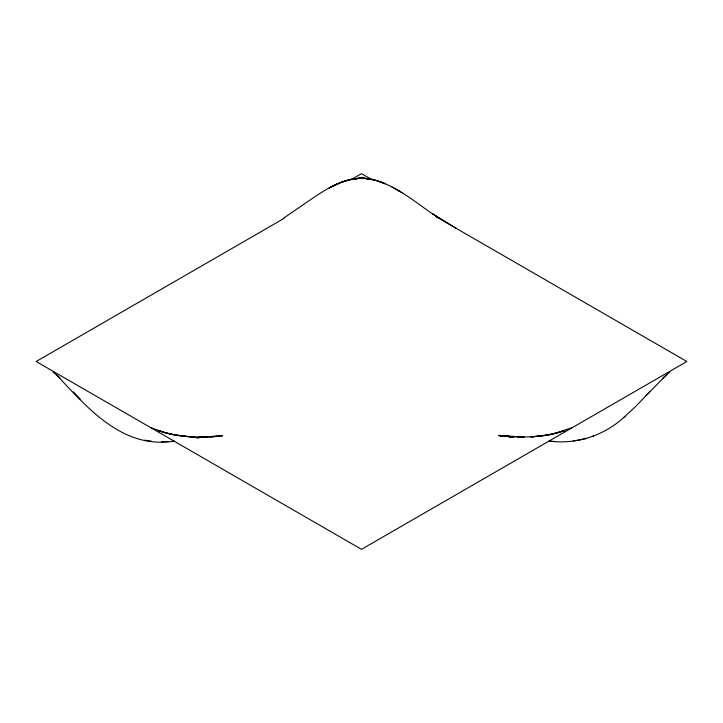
<?xml version="1.0" encoding="UTF-8"?>
<svg xmlns="http://www.w3.org/2000/svg" width="723" height="723" viewBox="0 0 723 723"><rect width="100%" height="100%" fill="white"/><g stroke="black" fill="none" stroke-linecap="round" stroke-linejoin="round"><path stroke-width="1.08" d="M649.57 391.893L636.014 406.1L624.157 417.117M646.181 395.517L666.516 374.876L663.127 377.957L669.905 372.047M624.997 416.412C605.341 434.758 578.156 444.365 551.288 441.319M283.552 218.183L302.187 205.404C320.904 192.788 340.994 177.027 364.889 178.337C393.881 181.618 415.906 203.57 439.448 218.473L432.67 213.827L456.394 228.45M284.04 218.382L36.15 361.5L361.5 549.335L686.85 361.5L436.059 216.71M350.845 179.81L361.5 173.665L372.155 179.81M339.476 182.991L330.998 186.986L344.555 181.102M592.806 436.349L593.655 436.014M571.622 427.871L551.288 434.487L530.953 436.981L544.509 435.508L558.066 432.67L564.844 430.51C549.67 435.942 533.42 437.298 517.397 436.945L524.175 437.017L498.753 435.598L514.008 436.9L498.762 435.409L513.583 437.108M581.789 439.548L586.028 438.509M351.333 179.331L341.166 182.368C349.742 179.024 359.105 177.343 368.278 178.689L361.5 178.229L354.722 178.689L361.5 178.229L368.278 178.78L361.5 178.274L354.722 178.78C365.115 177.117 375.689 179.602 385.223 183.723L378.445 181.22M573.312 440.867L580.09 439.873M210.691 437.026L222.548 435.752L198.825 437.18L219.159 436.258C198.753 437.641 177.614 437.65 158.156 430.51L171.713 434.487L198.825 437.876L178.491 435.508L164.934 432.67L151.378 427.871M174.333 441.075C123.027 449.652 87.935 408.35 56.484 374.876L59.873 377.957L53.095 372.047M354.722 178.78L358.111 178.527M161.545 441.636L168.323 441.527M519.096 436.981L520.786 437.035L503.841 436.068M548.865 441.166L554.677 441.527M505.531 436.24L512.309 436.954L502.142 435.806M513.041 437.044L500.452 435.608L512.734 437.026M508.92 436.593L513.158 437.072M144.6 440.208L151.378 441.12M371.667 179.304L375.056 180.081M392.002 186.986L402.169 192.851M395.391 188.875L398.78 190.809M73.43 391.893L80.208 399.141M337.777 183.723L329.308 187.89L337.777 183.723"/></g></svg>
